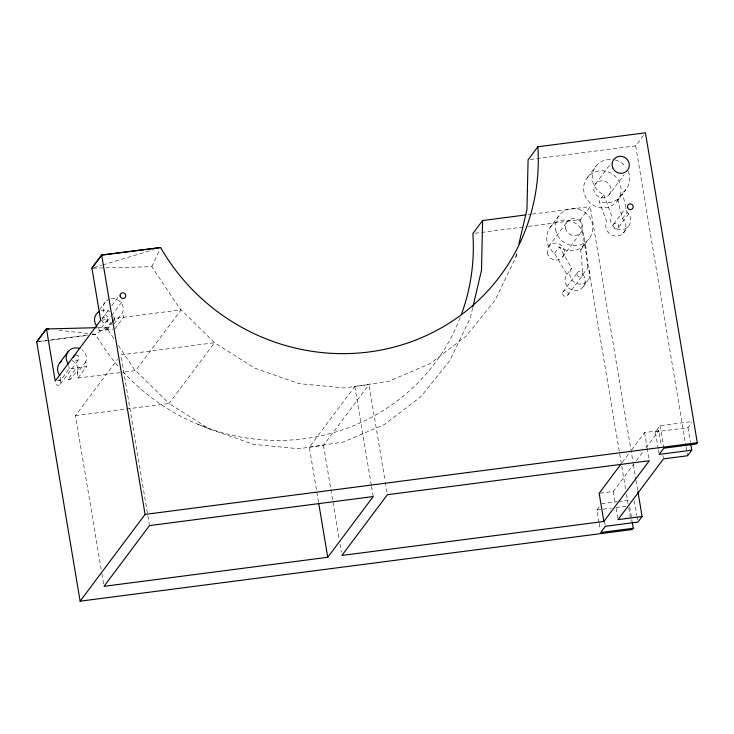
<?xml version="1.0" encoding="UTF-8"?>
<svg xmlns="http://www.w3.org/2000/svg" width="734" height="734" viewBox="0 0 734 734"><rect width="100%" height="100%" fill="white"/><g stroke="black" fill="none" stroke-linecap="round" stroke-linejoin="round"><path stroke-width="0.55" stroke-dasharray="3.67 2.75" d="M472.668 307.941L470.329 317.886L449.703 360.779L420.637 396.892L384.57 424.426L343.31 442.015L298.894 448.768L253.56 444.364L209.548 429.014L196.758 423.83M93.09 268.185L151.883 266.681L179.564 308.308L214.521 342.741L255.01 368.275L299.022 383.625L344.365 388.029L388.772 381.267L430.041 363.688L466.099 336.154L495.175 300.041L515.8 257.148L516.837 252.725M515.8 257.148L517.993 250.854M151.883 266.681L159.682 249.569M99.677 309.592L104.962 302.536M102.274 318.373L109.054 309.308M111.77 305.683L118.559 296.609M57.39 380.726L60.665 380.304L69.253 368.835L86.64 366.578L85.832 361.779A10.304 9.937 36.8 0 0 82.217 349.934M98.723 328.043L99.191 330.814L107.77 319.345L107.311 316.574A10.248 9.872 36.8 0 1 108.999 299.389M60.316 384.13L78.639 359.651M106.944 321.841L111.017 316.4M111.696 315.492L123.229 300.078M79.428 367.514L70.84 378.983L67.877 379.368L76.464 367.899M105.228 330.034L111.173 322.098M106.246 329.896L111.522 322.841M112.183 321.96L114.825 318.437L181.105 309.831L135.643 370.569L120.963 372.477M107.256 329.768L111.88 323.593M112.541 322.712L115.844 318.299M114.073 323.951L122.661 312.482A10.248 9.872 36.8 0 0 109.816 299.096M119.835 372.624L78.052 378.047L77.254 373.248L85.832 361.779M114.88 328.777L123.468 317.308L122.661 312.482M78.052 378.047L86.64 366.578M101.191 569.373L75.464 415.627L117.532 359.421M318.538 502.239L309.326 447.18L354.788 386.442L368.945 384.607L385.121 481.229M309.326 447.18L323.483 445.345L368.945 384.607M550.234 227.265A18.992 18.304 36.8 0 1 576.383 223.87A18.992 18.304 36.8 0 1 580.741 249.89L582.915 274.424A10.239 9.872 36.8 0 1 582.19 287.893A10.239 9.872 36.8 0 1 568.538 287.875A10.239 9.872 36.8 0 1 566.887 274.406L554.583 253.285A18.992 18.304 36.8 0 1 550.234 227.265L558.813 215.796M587.484 177.509L596.063 166.049M548.738 246.395L567.061 221.907M595.531 183.885L611.138 163.031M554.583 253.285L559.345 246.927A18.992 18.304 36.8 0 0 585.493 243.532L587.677 268.066A10.239 9.872 36.8 0 1 586.943 281.535A10.239 9.872 36.8 0 1 573.291 281.517A10.239 9.872 36.8 0 1 571.639 268.048L559.345 246.927M528.379 226.356L580.484 219.594L590.228 206.575L633.194 463.337M530.343 159.507L635.69 145.837L645.434 132.817M628.267 171.316A18.992 18.304 36.8 0 1 622.386 192.923L617.633 199.281L622.349 218.704A10.239 9.872 36.8 0 1 624.084 232.173A10.239 9.872 36.8 0 1 610.734 234.577A10.239 9.872 36.8 0 1 606.679 221.54L599.045 201.079L603.807 194.721A18.992 18.304 36.8 0 1 592.833 172.426A18.992 18.304 36.8 0 1 613.376 159.526M562.749 256.79L581.08 232.302M609.211 194.712A8.725 8.413 36.8 0 0 603.486 180.894A8.725 8.413 36.8 0 0 594.421 192.29A8.725 8.413 36.8 0 0 609.211 194.712L624.139 174.765M580.741 249.89L589.319 238.422M617.257 201.088A18.992 18.304 36.8 0 0 604.788 170.994A18.992 18.304 36.8 0 0 585.062 195.813A18.992 18.304 36.8 0 0 617.257 201.088L625.845 189.62M566.887 274.406L571.639 268.048M563.033 291.793L577.53 272.415M613.633 224.209L625.496 208.355M622.349 218.704L627.111 212.355L622.386 192.923M582.915 274.424L587.677 268.066M567.703 295.252L582.2 275.883M618.019 228.026A2.908 2.808 36.8 0 0 616.331 223.338A2.908 2.808 36.8 0 0 613.119 226.98A2.908 2.808 36.8 0 0 618.019 228.026L630.534 211.3M623.542 232.843L628.295 226.494M583.337 286.609L588.09 280.25M622.221 462.457L629.001 453.392M631.717 449.768L644.608 432.546L658.774 430.702L661.224 445.354M599.008 522.36L596.935 509.956L600.247 505.533M658.224 448.768L655.398 431.867L660.031 425.665L692.602 421.435M600.238 493.138L613.303 491.45L633.662 464.246M636.378 460.622L643.168 451.557M645.874 447.933L658.774 430.702M655.398 431.867L687.96 427.638L691.942 422.325M92.255 334.768L95.649 334.328L106.412 327.419L113.963 338.778M94.135 267.561L101.76 265.268M102.852 264.937L154.067 249.523M527.929 214.658L531.324 214.218M532.453 214.071L590.228 206.575M475.137 233.265L527.241 226.503M101.687 320.143L107.77 319.345M114.825 318.437L113.816 318.565L114.853 318.565M99.191 330.814L112.706 329.061M38.966 341.402L87.676 335.08M92.209 334.493L95.649 334.328A205.116 197.712 36.8 0 0 119.504 367.798M36.746 341.971L87.722 335.355M67.877 379.368L70.84 378.983M75.464 415.627L169.049 403.489L209.548 429.014M601.577 503.763L617.294 501.726M618.423 501.579L630.772 499.973M596.935 509.956L611.532 508.066M616.028 507.478L626.139 506.166M97.374 327.658L106.412 327.419M58.784 330.3L91.181 333.842M92.3 333.961L95.649 334.328M118.367 345.402L134.093 369.046L169.049 403.489L214.521 342.741L120.927 354.889L149.305 524.452M603.807 194.721L611.431 215.181A10.239 9.872 36.8 0 0 615.487 228.228A10.239 9.872 36.8 0 0 628.836 225.815A10.239 9.872 36.8 0 0 627.111 212.355M687.96 427.638L690.41 442.29M635.69 145.837L685.85 445.575M686.042 446.703L687.556 455.759M660.031 425.665L663.802 448.208M662.921 455.502L663.297 457.75M658.407 449.896L659.169 454.401M644.608 432.546L647.067 447.189M647.25 448.318L649.14 459.594M633.387 464.466L635.846 479.174M636.029 480.302L637.736 490.477M634.332 500.661L636.782 515.314M636.974 516.442L637.534 519.819M629.689 506.864L632.148 521.507M580.484 219.594L621.56 465.044M621.744 466.173L625.726 489.927M626.478 494.45L627.992 503.496M628.754 508.02L631.02 521.599M613.303 491.45L615.376 503.845M616.129 508.35L617.826 518.498M604.596 521.791L605.348 526.306M599.201 523.48L600.146 529.122M385.304 482.357L387.185 493.587M354.788 386.442L371.331 485.312M371.523 486.44L373.211 496.551M323.483 445.345L339.273 539.729M340.026 544.215L341.347 552.087M68.767 365.954L69.253 368.835M101.943 573.896L104.026 586.328M60.188 377.423L60.665 380.304M58.986 379.772A2.908 2.808 36.8 0 1 60.748 383.258A2.908 2.808 36.8 0 1 57.454 385.176A2.908 2.808 36.8 0 1 55.123 382.029M75.831 355.1A2.908 2.808 36.8 0 1 78.997 359.009A2.908 2.808 36.8 0 1 74.088 359.642M460.163 317.684A205.116 197.712 36.8 0 1 123.303 372.037M72.106 360.458A10.304 9.937 36.8 0 1 77.254 373.248M617.633 199.281A18.992 18.304 36.8 0 1 599.045 201.079M615.303 159.948A18.992 18.304 36.8 0 1 625.808 167.04M101.916 319.015A2.908 2.808 36.8 0 1 106.476 318.015A2.908 2.808 36.8 0 1 106.017 322.63A2.908 2.808 36.8 0 1 101.769 320.474M101.237 310.555A10.248 9.872 36.8 0 1 109.751 311.675M113.816 316.29A10.248 9.872 36.8 0 1 114.669 321.428M547.252 252.689A8.725 8.413 36.8 0 0 561.216 258.359A8.725 8.413 36.8 0 0 558.767 243.716A8.725 8.413 36.8 0 0 547.252 252.689M562.538 293.884A2.908 2.808 36.8 0 0 567.189 295.774A2.908 2.808 36.8 0 0 566.373 290.893A2.908 2.808 36.8 0 0 562.538 293.884M577.034 274.516A2.908 2.808 36.8 0 0 581.695 276.406A2.908 2.808 36.8 0 0 580.878 271.525A2.908 2.808 36.8 0 0 577.034 274.516M555.574 229.503A18.992 18.304 36.8 0 0 585.98 241.844A18.992 18.304 36.8 0 0 580.649 209.97A18.992 18.304 36.8 0 0 555.574 229.503M565.575 228.21A8.725 8.413 36.8 0 0 579.539 233.88A8.725 8.413 36.8 0 0 577.089 219.237A8.725 8.413 36.8 0 0 565.575 228.21"/><path stroke-width="1.1" d="M525.663 214.952L482.614 220.539L481.486 270.351L472.925 306.84M518.91 243.881L526.957 209.612L528.085 159.801L537.82 146.782L645.434 132.817L697.3 442.74L696.373 443.978L663.802 448.208L659.169 454.401L691.731 450.181L690.786 444.538M537.82 146.782A205.116 197.712 36.8 0 1 394.938 346.861A205.116 197.712 36.8 0 1 160.599 247.56L101.65 254.918L91.906 267.938L100.668 320.272L55.197 381.01L46.444 328.676L36.7 341.695L80.125 601.183L632.35 529.517L633.277 528.269L632.332 522.636M36.746 341.971L46.49 328.96L96.237 327.685M91.961 268.222L101.696 255.203L160.599 247.56M59.445 363.247L68.023 351.779M80.125 601.183L145.075 514.406L697.3 442.74M482.614 220.539L472.87 233.559A205.116 197.712 36.8 0 1 461.365 314.51M327.749 557.289L373.211 496.551L149.488 525.59L104.026 586.328L327.749 557.289L318.721 503.359M620.863 464.273L599.146 493.285L603.862 521.461L341.906 555.454L387.378 494.716L649.324 460.713L603.862 521.461M637.929 491.615L642.094 516.497L637.919 522.076L605.348 526.306L600.706 532.499L633.277 528.269M691.731 450.181L687.556 455.759L663.49 458.878L618.019 519.617L642.094 516.497M46.49 328.96L48.728 329.199M101.65 254.918L145.075 514.406M59.867 375.505A10.304 9.937 36.8 0 1 61.252 361.385M68.445 364.036A10.304 9.937 36.8 0 1 79.878 348.613M73.446 357.541A2.908 2.808 36.8 0 1 73.62 356.825M73.969 356.183A2.908 2.808 36.8 0 1 75.116 355.293M96.796 326.19A10.248 9.872 36.8 0 1 99.631 311.225M612.743 167.811A8.725 8.413 36.8 0 0 627.533 170.233A8.725 8.413 36.8 0 0 621.808 156.406A8.725 8.413 36.8 0 0 612.743 167.811M627.616 207.612A2.908 2.808 36.8 0 0 632.515 208.658A2.908 2.808 36.8 0 0 630.827 203.969A2.908 2.808 36.8 0 0 627.616 207.612M120.101 295.995A2.908 2.808 36.8 0 0 124.752 297.885A2.908 2.808 36.8 0 0 123.936 293.004A2.908 2.808 36.8 0 0 120.101 295.995"/></g></svg>
